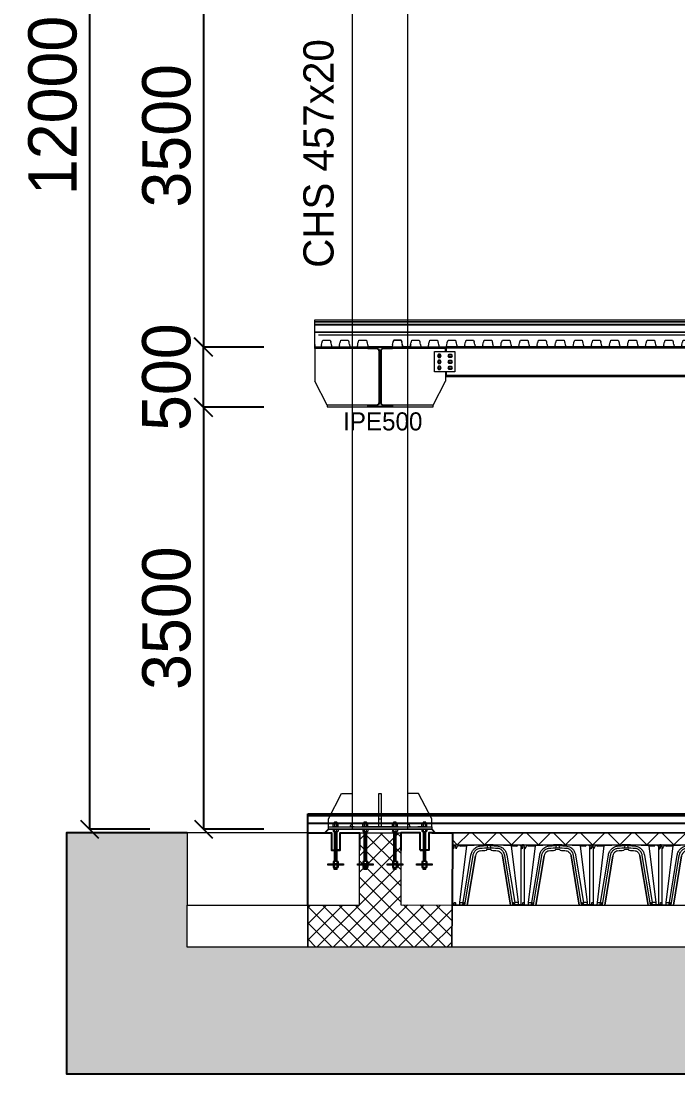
# Model space of a CAD drawing. Header units: millimetres. Extents: x -6949 to 549764, y -83146 to 127128.
# Drawn here: x 262649 to 268094, y 60513 to 69243 of the extents above; entities that cross this region are included whole.
import ezdxf

# ---------------------------------------------------------------- set-up
doc = ezdxf.new("R2010")
doc.units = ezdxf.units.MM
for name, color, linetype, lineweight in [('armatura', 1, 'Continuous', 15), ('bulloni', 5, 'Continuous', 9), ('fonda', 7, 'Continuous', 18), ('iglù', 252, 'Continuous', 9), ('Layer4', 7, 'Continuous', 15), ('piastra', 6, 'Continuous', 18), ('S-BEAM', 5, 'Continuous', 18), ('S-COLS', 7, 'Continuous', 18), ('S-FSTN', 7, 'Continuous', 18), ('S20', 7, 'Continuous', 25), ('SEZIONI acciaio - Steel sections', 7, 'Continuous', 25), ('solaio2', 7, 'Continuous', 9)]:
    doc.layers.add(name, color=color, linetype=linetype, lineweight=lineweight)
doc.layers.add('quote', color=7, linetype='Continuous', lineweight=5, true_color=0x383838)
doc.styles.get("Standard").update_dxf_attribs({"font": ''})
doc.styles.get('Standard').set_extended_font_data('Bahnschrift Light')
doc.dimstyles.new('Q 1_150', dxfattribs={"dimtxt": 400, "dimasz": 150, "dimexe": 0.18, "dimexo": 0.0625, "dimgap": 100, "dimtad": 2, "dimdec": 0, "dimzin": 0, "dimdsep": 46, "dimtxsty": 'Standard', "dimblk": 'OBLIQUE', "dimcen": 0, "dimadec": 0, "dimazin": 0, "dimtfac": 1, "dimtdec": 0, "dimtofl": 0, "dimtmove": 1, "dimatfit": 3, "dimfxl": 500, "dimfxlon": 1, "dimtolj": 1, "dimtzin": 0, "dimarcsym": 1})

# ---------------------------------------------------------------- blocks, each defined once
blk = doc.blocks.new('*U366')
at = {"layer": 'bulloni'}
for p, q in [((-8.7, -0.3), (8.7, 0.7)), ((-6.7, 6.9), (6.7, 6.2)), ((-6.7, 3.2), (6.7, 3.9)), ((-8.7, -6.9), (8.7, -6)), ((-6.7, -3.5), (6.7, -2.8))]:
    blk.add_line(p, q, dxfattribs=at)
blk = doc.blocks.new('*U367')
at = {"color": 0, "linetype": 'ByBlock', "lineweight": -2, "transparency": 16777216}
for p in [(0, 227.5), (0, 210), (0, 192.5), (0, 175), (0, 157.5), (0, 140), (0, 122.5), (0, 105), (0, 87.5), (0, 70), (0, 52.5), (0, 35), (0, 17.5), (0, 0)]:
    blk.add_blockref('*U366', p, dxfattribs=at)
blk = doc.blocks.new('*U368')
at = {"layer": 'bulloni'}
for p, q in [((-8.7, -0.3), (8.7, 0.7)), ((-6.7, 6.9), (6.7, 6.2)), ((-6.7, 3.2), (6.7, 3.9)), ((-8.7, -6.9), (8.7, -6)), ((-6.7, -3.5), (6.7, -2.8))]:
    blk.add_line(p, q, dxfattribs=at)
blk = doc.blocks.new('*U361')
at = {"color": 0, "linetype": 'ByBlock', "lineweight": -2, "transparency": 16777216}
for p in [(0, 227.5), (0, 210), (0, 192.5), (0, 175), (0, 157.5), (0, 140), (0, 122.5), (0, 105), (0, 87.5), (0, 70), (0, 52.5), (0, 35), (0, 17.5), (0, 0)]:
    blk.add_blockref('*U368', p, dxfattribs=at)
blk = doc.blocks.new('*U362')
at = {"layer": 'bulloni'}
for p, q in [((-8.7, -0.3), (8.7, 0.7)), ((-6.7, 6.9), (6.7, 6.2)), ((-6.7, 3.2), (6.7, 3.9)), ((-8.7, -6.9), (8.7, -6)), ((-6.7, -3.5), (6.7, -2.8))]:
    blk.add_line(p, q, dxfattribs=at)
blk = doc.blocks.new('*U363')
at = {"color": 0, "linetype": 'ByBlock', "lineweight": -2, "transparency": 16777216}
for p in [(0, 227.5), (0, 210), (0, 192.5), (0, 175), (0, 157.5), (0, 140), (0, 122.5), (0, 105), (0, 87.5), (0, 70), (0, 52.5), (0, 35), (0, 17.5), (0, 0)]:
    blk.add_blockref('*U362', p, dxfattribs=at)
blk = doc.blocks.new('*U364')
at = {"layer": 'bulloni'}
for p, q in [((-8.7, -0.3), (8.7, 0.7)), ((-6.7, 6.9), (6.7, 6.2)), ((-6.7, 3.2), (6.7, 3.9)), ((-8.7, -6.9), (8.7, -6)), ((-6.7, -3.5), (6.7, -2.8))]:
    blk.add_line(p, q, dxfattribs=at)
blk = doc.blocks.new('*U365')
at = {"color": 0, "linetype": 'ByBlock', "lineweight": -2, "transparency": 16777216}
for p in [(0, 227.5), (0, 210), (0, 192.5), (0, 175), (0, 157.5), (0, 140), (0, 122.5), (0, 105), (0, 87.5), (0, 70), (0, 52.5), (0, 35), (0, 17.5), (0, 0)]:
    blk.add_blockref('*U364', p, dxfattribs=at)
blk = doc.blocks.new('*U395')
at = {"layer": 'bulloni'}
blk.add_lwpolyline([(-15.6, 0), (-7.8, -13.5), (7.8, -13.5), (15.6, 0), (7.8, 13.5), (-7.8, 13.5)], close=True, dxfattribs=at)
for radius in [9, 7.88]:
    blk.add_circle((0, 0), radius, dxfattribs=at)
blk = doc.blocks.new('*U396')
at = {"color": 0, "linetype": 'ByBlock', "lineweight": -2, "transparency": 16777216}
for p in [(0, 0), (0, -50), (0, -100)]:
    blk.add_blockref('*U395', p, dxfattribs=at)
blk = doc.blocks.new('*U393')
at = {"layer": 'bulloni'}
blk.add_lwpolyline([(-15.6, 0), (-7.8, -13.5), (7.8, -13.5), (15.6, 0), (7.8, 13.5), (-7.8, 13.5)], close=True, dxfattribs=at)
for radius in [9, 7.88]:
    blk.add_circle((0, 0), radius, dxfattribs=at)
blk = doc.blocks.new('*U394')
at = {"color": 0, "linetype": 'ByBlock', "lineweight": -2, "transparency": 16777216}
for p in [(0, 0), (0, -50), (0, -100)]:
    blk.add_blockref('*U393', p, dxfattribs=at)
blk = doc.blocks.new('solido h 50')
at = {"linetype": 'Continuous'}
for p, q in [((107.6, 927.3), (108.9, 933.3)), ((107.6, 927.3), (107.6, 927.3)), ((107.6, 927.2), (107.6, 927.3)), ((107.6, 927.2), (107.6, 927.2)), ((107.6, 925.6), (107.6, 927.2)), ((110.2, 934.3), (113.1, 934.3)), ((115.6, 928.1), (114.5, 933.3)), ((117.8, 931.5), (115.8, 928.1)), ((140.9, 931.9), (123.5, 790.9)), ((126.8, 930.8), (126.5, 931.3)), ((140.8, 931.6), (126.8, 930.8)), ((140.9, 931.9), (140.9, 931.9)), ((140.9, 931.9), (140.9, 931.9)), ((140.9, 931.9), (140.9, 931.9)), ((140.9, 931.9), (140.9, 931.9)), ((141.6, 932.6), (141.6, 932.6)), ((150.4, 933.4), (150.3, 933.4)), ((174.8, 934.2), (174.6, 934.2)), ((177, 934.2), (174.7, 934.2)), ((176.1, 934.2), (174.8, 934.2)), ((177, 934.2), (176.1, 934.2)), ((177.3, 934.2), (177, 934.2)), ((177.3, 934.2), (177.3, 934.2)), ((177.3, 934.2), (177.3, 934.2)), ((177.9, 934.2), (177.3, 934.2)), ((177.9, 934.2), (177.3, 934.2)), ((177.9, 934.2), (177.9, 934.2)), ((179, 934.2), (177.9, 934.2)), ((206.9, 934.3), (186.3, 934.3)), ((186.3, 934.3), (206.9, 934.3)), ((190.6, 920.7), (190.6, 920.7)), ((190.6, 920.7), (190.7, 920.7)), ((190.6, 920.7), (190.7, 920.7)), ((190.6, 920.7), (190.6, 920.7)), ((191.4, 921.8), (191.3, 921.3)), ((191.3, 921.3), (191.3, 921.3)), ((191.3, 921.3), (191.3, 921.3)), ((191.6, 922.7), (191.4, 921.9)), ((191.4, 921.9), (191.4, 921.8)), ((191.6, 922.9), (191.6, 922.9)), ((191.6, 922.9), (191.6, 922.7)), ((191.6, 922.9), (191.6, 922.9)), ((191.9, 927.2), (193, 932.3)), ((192.2, 923.6), (192.2, 923.6)), ((200, 934.3), (193.2, 934.3)), ((193.2, 934.3), (193.2, 934.3)), ((199.3, 933), (193.9, 933)), ((200, 934.3), (200, 934.3)), ((200.1, 932.3), (201.2, 927.2)), ((201.5, 922.9), (201.5, 922.9)), ((201.6, 922.7), (201.5, 922.9)), ((201.5, 922.9), (201.5, 922.9)), ((201.7, 921.9), (201.6, 922.7)), ((201.8, 921.6), (201.7, 921.9)), ((201.9, 921.3), (201.8, 921.6)), ((201.9, 921.3), (201.9, 921.3)), ((201.9, 921.3), (201.9, 921.3)), ((202.5, 920.7), (202.6, 920.7)), ((202.6, 920.7), (202.9, 920.7)), ((202.9, 920.7), (202.6, 920.7)), ((242.8, 933.4), (242.8, 933.4)), ((251.6, 932.6), (251.6, 932.6)), ((252.3, 931.9), (252.3, 931.9)), ((252.3, 931.9), (252.3, 931.9)), ((252.3, 931.9), (252.3, 931.9)), ((252.3, 931.9), (252.3, 931.9)), ((252.3, 931.9), (269.6, 790.9)), ((267.8, 930.7), (252.3, 931.6)), ((277.7, 924.7), (274.2, 930.9)), ((277.7, 924.7), (277.7, 924.7)), ((278, 924.7), (279.6, 932.3)), ((278, 924.7), (278, 924.7)), ((278, 924.7), (278, 924.7)), ((278, 924.7), (278, 924.7)), ((280.5, 933), (281.9, 933)), ((282.8, 932.3), (284.5, 924.3)), ((284.5, 924.3), (284.5, 924.4)), ((284.5, 924.4), (284.5, 924.4)), ((286.3, 927.1), (284.7, 924.3)), ((284.8, 924.3), (284.7, 924.3)), ((287.1, 927.3), (286.6, 927.3)), ((287.1, 927.3), (287.1, 927.3)), ((287.1, 784.3), (287.1, 927.3)), ((107.6, 785.4), (107.6, 907.8)), ((151.9, 908.6), (132.4, 790.9)), ((136.8, 785.3), (157.1, 907.8)), ((163, 906.8), (142.7, 784.3)), ((142.7, 784.3), (163, 906.8)), ((151.9, 908.6), (151.9, 908.6)), ((163, 906.8), (163, 906.8)), ((163, 906.8), (163, 906.8)), ((230.2, 906.8), (230.2, 906.8)), ((250.4, 784.3), (230.2, 906.8)), ((230.2, 906.8), (230.2, 906.8)), ((230.2, 906.8), (250.4, 784.3)), ((256.3, 785.3), (236, 907.8)), ((241.2, 908.6), (241.2, 908.6)), ((260.7, 790.9), (241.2, 908.6)), ((123.5, 790.9), (123.4, 784.9)), ((124.4, 790.9), (123.5, 790.9)), ((124.4, 790.9), (132.5, 790.9)), ((131.5, 785.3), (132.5, 790.9)), ((135.3, 790.1), (134.9, 785)), ((137.3, 790.9), (136.2, 790.9)), ((255.9, 790.9), (256.9, 790.9)), ((258.3, 785), (257.8, 790.1)), ((268.7, 790.9), (260.7, 790.9)), ((261.6, 785.3), (260.7, 790.9)), ((268.7, 790.9), (269.6, 790.9)), ((269.6, 790.9), (269.7, 784.9)), ((279.9, 790.1), (279.5, 785)), ((281.8, 790.9), (280.8, 790.9)), ((283.2, 785), (282.7, 790.1)), ((107.6, 785.4), (108.2, 785.4)), ((107.6, 784.9), (107.6, 785.4)), ((108.2, 784.9), (107.6, 784.9)), ((107.6, 784.9), (107.6, 784.9)), ((108.2, 785.4), (108.6, 785.4)), ((108.5, 784.9), (108.2, 784.9)), ((108.5, 784.9), (109.7, 784.9)), ((109.8, 785.4), (108.6, 785.4)), ((112.7, 784.9), (109.7, 784.9)), ((109.8, 785.4), (112.2, 785.4)), ((113.5, 785.4), (112.2, 785.4)), ((113.9, 784.9), (112.7, 784.9)), ((112.8, 784.3), (112.7, 784.9)), ((112.8, 784.3), (114, 784.3)), ((114, 785.4), (113.5, 785.4)), ((113.9, 784.9), (130.1, 784.9)), ((114, 784.3), (113.9, 784.9)), ((123.5, 785.4), (114, 785.4)), ((114, 784.3), (130.1, 784.3)), ((130.1, 784.9), (136.4, 784.9)), ((136.8, 784.3), (130.1, 784.3)), ((136.8, 785.1), (136.8, 784.3)), ((141.1, 784.3), (136.8, 784.3)), ((141.1, 784.3), (142.7, 784.3)), ((252.1, 784.3), (250.4, 784.3)), ((256.5, 784.3), (252.1, 784.3)), ((256.3, 785.3), (256.4, 784.9)), ((256.8, 784.9), (256.4, 784.9)), ((256.4, 784.9), (256.5, 784.3)), ((256.5, 784.3), (256.9, 784.3)), ((287.1, 784.9), (256.8, 784.9)), ((256.8, 784.9), (256.8, 784.9)), ((256.9, 784.3), (256.9, 784.3)), ((263.1, 784.3), (256.9, 784.3)), ((279.3, 784.3), (263.1, 784.3)), ((279.3, 784.3), (280.5, 784.3)), ((286.7, 784.3), (280.5, 784.3)), ((287.1, 784.3), (286.7, 784.3))]:
    blk.add_line(p, q, dxfattribs=at)
for points in [[(173.4, 931, 0.136663), (161.4, 925.6, 0.075513), (156.2, 919.8, 0.069948), (152.9, 912.6, 0.0344), (151.9, 908.6)], [(157.1, 907.8, -0.089518), (159.9, 915.6, -0.08462), (164.5, 921.1, -0.102034), (171.3, 925, -0.039458), (174.2, 925.6)], [(175.1, 919.3, 0.133193), (168.5, 916.4, 0.106303), (164.5, 911.4, 0.076859), (163, 906.8)], [(191.6, 922.9, -0.162784), (192, 923.5, -0.095787), (192.2, 923.6)], [(201, 923.6, -0.128744), (201.2, 923.4, -0.135765), (201.5, 922.9)], [(218, 919.3, -0.115244), (223.8, 917, -0.089496), (227.6, 913.3, -0.111107), (230.2, 906.8)], [(236, 907.8, 0.089518), (233.3, 915.6, 0.08462), (228.7, 921.1, 0.102034), (221.9, 925, 0.039458), (219, 925.6)], [(241.2, 908.6, 0.07966), (238.3, 917.5, 0.08148), (233.1, 924.4, 0.113923), (223.6, 930.1, 0.040821), (219.8, 931)]]:
    blk.add_lwpolyline(points, format="xyb", dxfattribs=at)
for centre, radius, start, end in [((-10694, 899.6), 10801.6, 0.04323, 0.13798), ((110.2, 933), 1.35, 90, 168), ((113.1, 933), 1.35, 12, 90), ((115.7, 928.1), 0.159, 213.856, 328.0392), ((122.1, 929.1), 4.95, 27, 150), ((141.6, 931.9), 0.75, 91.9179, 173.9883), ((141.6, 931.8), 0.75, 91.9181, 173.9882), ((167.2, 680.5), 253.4, 91.6199, 95.8125), ((188.6, 116.1), 818.2, 90.9842, 92.0008), ((196.6, 773.8), 158.8, 91.2231, 98.3969), ((196.6, 773.8), 153.4, 89.9999, 98.3968), ((196.6, 773.8), 147, 92.3342, 98.3969), ((196.6, 773.8), 147, 92.3339, 98.3969), ((196.6, -692.2), 1626.5, 90.3633, 90.6196), ((186.3, 932.8), 1.5, 90, 90.3633), ((190.6, 921.5), 0.75, 276.8301, 347.6969), ((190.6, 921.5), 0.75, 276.7973, 347.7432), ((196.3, 767.4), 156.2, 89.9081, 91.5201), ((193.2, 933), 1.35, 90, 98.8655), ((193.9, 932.1), 0.9, 90, 168), ((196.6, 773.8), 153.4, 81.6032, 90.0001), ((196.8, 763.3), 160.4, 88.5128, 90.0819), ((199.3, 932.1), 0.9, 12, 90), ((200, 933), 1.35, 81.1345, 90), ((196.6, 773.8), 158.8, 81.6031, 88.7768), ((202.6, 921.5), 0.75, 192.2309, 262.2068), ((202.6, 921.5), 0.751, 192.2044, 262.2384), ((196.6, 773.8), 147, 81.6031, 87.5469), ((196.6, 773.8), 147, 81.6031, 87.5469), ((203.8, 90.8), 843.5, 88.01, 89.7898), ((225.9, 680.5), 253.4, 84.1906, 88.3832), ((251.6, 931.9), 0.75, 6.0149, 88.0851), ((251.6, 931.9), 0.75, 6.0148, 88.0852), ((271, 929.1), 3.6, 30, 152.9143), ((277.8, 924.8), 0.15, 213.9796, 339.3171), ((280.5, 932.1), 0.9, 90, 168), ((281.9, 932.1), 0.9, 12, 90), ((284.6, 924.4), 0.15, 200.4704, 330.0115), ((284.6, 924.4), 0.15, 192.0138, 329.9989), ((286.6, 927), 0.3, 90.0075, 149.9931), ((108.2, 906.6), 1.17, 78.7223, 91.1428), ((136.2, 790), 0.9, 90, 175), ((137.3, 790), 0.9, 56.716, 90), ((255.9, 790), 0.9, 90, 123.284), ((256.9, 790), 0.9, 5, 90), ((280.8, 790), 0.9, 90, 175), ((281.8, 790), 0.9, 5, 90), ((131.1, 785.3), 0.452, 269.7718, 350.4703), ((134.8, 785), 0.15, 270, 355), ((136.4, 785.3), 0.45, 270, 324.2654), ((136.4, 785.3), 0.45, 324.2654, 350.6), ((258.4, 785), 0.15, 185, 270), ((262.1, 785.3), 0.452, 189.5297, 270.2282), ((279.3, 785), 0.15, 270, 355), ((283.3, 785), 0.15, 185, 270)]:
    blk.add_arc(centre, radius, start, end, dxfattribs=at)
blk = doc.blocks.new('*U477')
at = {"layer": 'iglù', "linetype": 'Continuous', "xscale": -3.333639676299367, "yscale": 3.333639676299367, "zscale": 3.333639676299367}
blk.add_blockref('solido h 50', (658, -2864.7), dxfattribs=at)
blk = doc.blocks.new('*U478')
at = {"layer": 'S-BEAM', "color": 0, "linetype": 'ByBlock', "lineweight": -2, "transparency": 16777216}
for p in [(0, 0), (570, 0), (1140, 0), (1710, 0), (2280, 0), (2850, 0), (3420, 0), (3990, 0), (4560, 0), (5130, 0), (5700, 0)]:
    blk.add_blockref('*U477', p, dxfattribs=at)
blk = doc.blocks.new('*U487')
at = {"layer": 'Layer4'}
for points in [[(-109.7, 11.3), (-105.8, 27.5), (-44.2, 27.5), (-40.3, 11.3)], [(-35.1, -10), (-33.5, -8.6), (-35.8, 1.1), (-38.2, 10.8), (-40.3, 11.3)], [(35.1, -10), (33.5, -8.6), (35.8, 1.1), (38.2, 10.8), (40.3, 11.3)], [(40.3, 11.3), (44.2, 27.5), (105.8, 27.5), (109.7, 11.3)], [(-35.1, -10), (-30.7, -27.5), (30.7, -27.5), (35.1, -10)]]:
    blk.add_lwpolyline(points, dxfattribs=at)
blk = doc.blocks.new('*U488')
at = {"layer": 'fonda', "color": 0, "linetype": 'ByBlock', "lineweight": -2, "transparency": 16777216}
for p in [(0, 0), (150, 0), (300, 0), (450, 0), (600, 0), (750, 0), (900, 0), (1050, 0), (1200, 0), (1350, 0), (1500, 0), (1650, 0), (1800, 0), (1950, 0), (2100, 0), (2250, 0)]:
    blk.add_blockref('*U487', p, dxfattribs=at)
blk = doc.blocks.new('_Oblique')
at = {"color": 0, "linetype": 'ByBlock', "lineweight": -2}
blk.add_line((-0.5, -0.5), (0.5, 0.5), dxfattribs=at)
blk = doc.blocks.new('*D1078')
at = {"layer": 'Defpoints', "color": 0, "transparency": 16777216}
for p in [(265185.4, 70043.4), (264160.2, 66540.6), (265083.8, 66540.6)]:
    blk.add_point(p, dxfattribs=at)
at = {"layer": 'quote', "color": 0, "lineweight": -2, "transparency": 16777216}
for p, q in [((264660.2, 70043.4), (264160, 70043.4)), ((264160.2, 70043.4), (264160.2, 66540.6)), ((264660.2, 66540.6), (264160, 66540.6))]:
    blk.add_line(p, q, dxfattribs=at)
at = {"layer": 'quote', "color": 0, "lineweight": -2, "transparency": 16777216, "xscale": 150, "yscale": 150, "zscale": 150}
for p, rotation in [((264160.2, 70043.4), 90), ((264160.2, 66540.6), 270)]:
    blk.add_blockref('_Oblique', p, dxfattribs=dict(at, rotation=rotation))
at = {"layer": 'quote', "color": 0, "transparency": 16777216, "insert": (263855.6, 68292), "char_height": 400, "attachment_point": 5, "rotation": 90}
blk.add_mtext('\\A1;3500', dxfattribs=at)
blk = doc.blocks.new('*D1076')
at = {"layer": 'Defpoints', "color": 0, "transparency": 16777216}
for p in [(265185.4, 66040.6), (264160.2, 62543.4), (265224.8, 62543.4)]:
    blk.add_point(p, dxfattribs=at)
at = {"layer": 'quote', "color": 0, "lineweight": -2, "transparency": 16777216}
for p, q in [((264660.2, 66040.6), (264160, 66040.6)), ((264160.2, 66040.6), (264160.2, 62543.4)), ((264660.2, 62543.4), (264160, 62543.4))]:
    blk.add_line(p, q, dxfattribs=at)
at = {"layer": 'quote', "color": 0, "lineweight": -2, "transparency": 16777216, "xscale": 150, "yscale": 150, "zscale": 150}
for p, rotation in [((264160.2, 66040.6), 90), ((264160.2, 62543.4), 270)]:
    blk.add_blockref('_Oblique', p, dxfattribs=dict(at, rotation=rotation))
at = {"layer": 'quote', "color": 0, "transparency": 16777216, "insert": (263855.6, 64292), "char_height": 400, "attachment_point": 5, "rotation": 90}
blk.add_mtext('\\A1;3500', dxfattribs=at)
blk = doc.blocks.new('*D1075')
at = {"layer": 'Defpoints', "color": 0, "transparency": 16777216}
for p in [(264159.8, 66540.6), (265083.8, 66540.6), (265185.4, 66040.6)]:
    blk.add_point(p, dxfattribs=at)
at = {"layer": 'quote', "color": 0, "lineweight": -2, "transparency": 16777216}
for p, q in [((264659.8, 66540.6), (264159.6, 66540.6)), ((264159.8, 66040.6), (264159.8, 66540.6)), ((264659.8, 66040.6), (264159.6, 66040.6))]:
    blk.add_line(p, q, dxfattribs=at)
at = {"layer": 'quote', "color": 0, "lineweight": -2, "transparency": 16777216, "xscale": 150, "yscale": 150, "zscale": 150}
for p, rotation in [((264159.8, 66540.6), 90), ((264159.8, 66040.6), 270)]:
    blk.add_blockref('_Oblique', p, dxfattribs=dict(at, rotation=rotation))
at = {"layer": 'quote', "color": 0, "transparency": 16777216, "insert": (263855.2, 66290.6), "char_height": 400, "attachment_point": 5, "rotation": 90}
blk.add_mtext('\\A1;500', dxfattribs=at)
blk = doc.blocks.new('*U1689')
at = {"layer": 'quote', "true_color": 0xc7c8ca}
h = blk.add_hatch(color=9, dxfattribs=at)
h.dxf.hatch_style = 1
h.paths.add_polyline_path([(100, 500), (38.5, 500), (-100, 500), (-100, 484), (-26.1, 484, -0.414214), (-5.1, 463), (-5.1, 37, -0.414214), (-26.1, 16), (-100, 16), (-100, 0), (100, 0), (100, 16), (26.1, 16, -0.414214), (5.1, 37), (5.1, 463, -0.414214), (26.1, 484), (100, 484)])
blk = doc.blocks.new('*U1690')
at = {"layer": 'quote', "color": 0, "linetype": 'ByBlock', "lineweight": -2, "transparency": 16777216}
blk.add_blockref('*U1689', (0, -8000), dxfattribs=at)
blk = doc.blocks.new('*D2183')
at = {"layer": 'Defpoints', "color": 0, "transparency": 16777216}
for p in [(265083.8, 74543.4), (263215.6, 62543.4), (264410.1, 62543.4)]:
    blk.add_point(p, dxfattribs=at)
at = {"layer": 'quote', "color": 0, "lineweight": -2, "transparency": 16777216}
for p, q in [((263715.6, 74543.4), (263215.4, 74543.4)), ((263215.6, 74543.4), (263215.6, 62543.4)), ((263715.6, 62543.4), (263215.4, 62543.4))]:
    blk.add_line(p, q, dxfattribs=at)
at = {"layer": 'quote', "color": 0, "lineweight": -2, "transparency": 16777216, "xscale": 150, "yscale": 150, "zscale": 150}
for p, rotation in [((263215.6, 74543.4), 90), ((263215.6, 62543.4), 270)]:
    blk.add_blockref('_Oblique', p, dxfattribs=dict(at, rotation=rotation))
at = {"layer": 'quote', "color": 0, "transparency": 16777216, "insert": (262911, 68543.4), "char_height": 400, "attachment_point": 5, "rotation": 90}
blk.add_mtext('\\A1;12000', dxfattribs=at)

msp = doc.modelspace()

# ---------------------------------------------------------------- hatches: boundary and pattern name
h = msp.add_hatch()
h.set_pattern_fill('EARTH', color=23, scale=41, angle=57)
h.set_pattern_definition([(57, (49914.32, -0.46), (-76.5511, 360.14466), [260.35, -260.35]), (57, (49832.44, 52.71), (-76.5511, 360.14466), [260.35, -260.35]), (57, (49750.56, 105.9), (-76.5511, 360.14466), [260.35, -260.35]), (147, (49741, 150.9), (-360.14466, -76.5511), [260.35, -260.35]), (147, (49794.17, 232.79), (-360.14466, -76.5511), [260.35, -260.35]), (147, (49847.34, 314.67), (-360.14466, -76.5511), [260.35, -260.35])])
h.paths.add_polyline_path([(305727.8, 62512.5), (304724.8, 62512.5), (304724.8, 61563), (264024.8, 61563), (264024.8, 62513), (263024.8, 62513), (263024.8, 60513), (301224.8, 60513), (305727.8, 60513)])
at = {"layer": 'fonda'}
h = msp.add_hatch(dxfattribs=at)
h.set_pattern_fill('ANSI37', color=256, scale=30)
h.paths.add_polyline_path([(265453.9, 61913.5), (265024.8, 61913.5), (265024.8, 61913), (265024.8, 61563.4), (266220.9, 61563.4), (266221.8, 61913.3), (265795.7, 61914.4), (265795.7, 62512.9), (265453.9, 62512.9)])
at = {"layer": 'S-BEAM', "true_color": 0xc7c8ca}
h = msp.add_hatch(dxfattribs=at)
h.set_pattern_fill('ANSI37', color=9, scale=50)
h.paths.add_polyline_path([(272524.8, 62513.1), (266224.8, 62513), (266224.8, 62413), (272524.8, 62413.1)])

# ---------------------------------------------------------------- linework, layer by layer
at = {"color": 0, "lineweight": 9}
for points in [[(265083.8, 66764.8), (303665.8, 66764.8), (303665.8, 66748.4), (265083.8, 66748.4)], [(265083.8, 66748.4), (303665.8, 66748.4), (303665.8, 66728.4), (265083.8, 66728.4)]]:
    msp.add_lwpolyline(points, close=True, dxfattribs=at)
msp.add_lwpolyline([(265083.8, 66663.4), (265083.8, 66723.4), (303665.8, 66723.4), (303665.8, 66663.4), (265083.8, 66663.4)], dxfattribs=at)
msp.add_lwpolyline([(265024.8, 62669.8), (303724.8, 62669.8), (303724.8, 62653.4), (265024.8, 62653.4)], close=True)
for points in [[(265024.8, 62593.4), (265024.8, 62653.4), (265024.8, 62653.4)], [(264024.8, 62513), (263024.8, 62513), (263024.8, 60513), (301224.8, 60513), (305727.8, 60513), (305727.8, 62512.5), (304724.8, 62512.5)], [(265024.8, 62513.4), (265024.8, 62593.4), (303724.8, 62593.4)], [(265024.8, 61913.5), (265024.8, 62513), (265194.8, 62513)], [(265270.1, 62369), (265292.8, 62369), (265292.8, 62513)], [(266054.8, 62513), (266224.8, 62513), (266221.9, 61913.3)]]:
    msp.add_lwpolyline(points)
at = {"layer": 'armatura'}
msp.add_lwpolyline([(265113.8, 66640.4), (303644.1, 66640.4)], dxfattribs=at)
at = {"layer": 'bulloni'}
for p, q in [((265246.1, 62599.6), (265244.8, 62598.3)), ((265244.8, 62598.3), (265244.8, 62583)), ((265268.8, 62598.3), (265244.8, 62598.3)), ((265267.5, 62599.6), (265246.1, 62599.6)), ((265268.8, 62598.3), (265267.5, 62599.6)), ((265268.8, 62598.3), (265268.8, 62583)), ((265491.4, 62599.6), (265490.1, 62598.3)), ((265490.1, 62598.3), (265490.1, 62583)), ((265514.1, 62598.3), (265490.1, 62598.3)), ((265512.8, 62599.6), (265491.4, 62599.6)), ((265514.1, 62598.3), (265512.8, 62599.6)), ((265514.1, 62598.3), (265514.1, 62583)), ((265736.7, 62599.6), (265735.4, 62598.3)), ((265735.4, 62598.3), (265735.4, 62583)), ((265759.4, 62598.3), (265735.4, 62598.3)), ((265758.1, 62599.6), (265736.7, 62599.6)), ((265759.4, 62598.3), (265758.1, 62599.6)), ((265759.4, 62598.3), (265759.4, 62583)), ((265982, 62599.6), (265980.7, 62598.3)), ((265980.7, 62598.3), (265980.7, 62583)), ((266004.7, 62598.3), (265980.7, 62598.3)), ((266003.4, 62599.6), (265982, 62599.6)), ((266004.7, 62598.3), (266003.4, 62599.6)), ((266004.7, 62598.3), (266004.7, 62583)), ((265238.5, 62583), (265236, 62581.3)), ((265236, 62565.6), (265236, 62581.3)), ((265238.5, 62564), (265236, 62565.6)), ((265238.5, 62543), (265236, 62541.3)), ((265236, 62541.3), (265236, 62525.6)), ((265238.5, 62524), (265236, 62525.6)), ((265275.1, 62583), (265238.5, 62583)), ((265275.1, 62564), (265238.5, 62564)), ((265238.5, 62543), (265275.1, 62543)), ((265238.5, 62524), (265275.1, 62524)), ((265268.8, 62563), (265244.8, 62563)), ((265244.8, 62524), (265244.8, 62275)), ((265246.4, 62581.3), (265246.4, 62565.6)), ((265246.4, 62541.3), (265246.4, 62525.6)), ((265248.1, 62592.2), (265265.5, 62591.2)), ((265248.1, 62585.5), (265265.5, 62584.6)), ((265250.1, 62595.4), (265263.5, 62594.7)), ((265250.1, 62588.7), (265263.5, 62588)), ((265267.2, 62565.6), (265267.2, 62581.3)), ((265267.2, 62525.6), (265267.2, 62541.3)), ((265268.8, 62275), (265268.8, 62524)), ((265275.1, 62583), (265277.6, 62581.3)), ((265275.1, 62564), (265277.6, 62565.6)), ((265275.1, 62543), (265277.6, 62541.3)), ((265275.1, 62524), (265277.6, 62525.6)), ((265277.6, 62565.6), (265277.6, 62581.3)), ((265277.6, 62541.3), (265277.6, 62525.6)), ((265483.8, 62583), (265481.3, 62581.3)), ((265481.3, 62565.6), (265481.3, 62581.3)), ((265483.8, 62564), (265481.3, 62565.6)), ((265483.8, 62543), (265481.3, 62541.3)), ((265481.3, 62541.3), (265481.3, 62525.6)), ((265483.8, 62524), (265481.3, 62525.6)), ((265520.4, 62583), (265483.8, 62583)), ((265520.4, 62564), (265483.8, 62564)), ((265483.8, 62543), (265520.4, 62543)), ((265483.8, 62524), (265520.4, 62524)), ((265514.1, 62563), (265490.1, 62563)), ((265490.1, 62524), (265490.1, 62275)), ((265491.7, 62581.3), (265491.7, 62565.6)), ((265491.7, 62541.3), (265491.7, 62525.6)), ((265493.4, 62592.2), (265510.8, 62591.2)), ((265493.4, 62585.5), (265510.8, 62584.6)), ((265495.4, 62595.4), (265508.8, 62594.7)), ((265495.4, 62588.7), (265508.8, 62588)), ((265512.5, 62565.6), (265512.5, 62581.3)), ((265512.5, 62525.6), (265512.5, 62541.3)), ((265514.1, 62275), (265514.1, 62524)), ((265520.4, 62583), (265522.9, 62581.3)), ((265520.4, 62564), (265522.9, 62565.6)), ((265520.4, 62543), (265522.9, 62541.3)), ((265520.4, 62524), (265522.9, 62525.6)), ((265522.9, 62565.6), (265522.9, 62581.3)), ((265522.9, 62541.3), (265522.9, 62525.6)), ((265729.1, 62583), (265726.6, 62581.3)), ((265726.6, 62565.6), (265726.6, 62581.3)), ((265729.1, 62564), (265726.6, 62565.6)), ((265729.1, 62543), (265726.6, 62541.3)), ((265726.6, 62541.3), (265726.6, 62525.6)), ((265729.1, 62524), (265726.6, 62525.6)), ((265765.7, 62583), (265729.1, 62583)), ((265765.7, 62564), (265729.1, 62564)), ((265729.1, 62543), (265765.7, 62543)), ((265729.1, 62524), (265765.7, 62524)), ((265759.4, 62563), (265735.4, 62563)), ((265735.4, 62524), (265735.4, 62275)), ((265737, 62581.3), (265737, 62565.6)), ((265737, 62541.3), (265737, 62525.6)), ((265738.7, 62592.2), (265756.1, 62591.2)), ((265738.7, 62585.5), (265756.1, 62584.6)), ((265740.7, 62595.4), (265754.1, 62594.7)), ((265740.7, 62588.7), (265754.1, 62588)), ((265757.8, 62565.6), (265757.8, 62581.3)), ((265757.8, 62525.6), (265757.8, 62541.3)), ((265759.4, 62275), (265759.4, 62524)), ((265765.7, 62583), (265768.2, 62581.3)), ((265765.7, 62564), (265768.2, 62565.6)), ((265765.7, 62543), (265768.2, 62541.3)), ((265765.7, 62524), (265768.2, 62525.6)), ((265768.2, 62565.6), (265768.2, 62581.3)), ((265768.2, 62541.3), (265768.2, 62525.6)), ((265974.4, 62583), (265971.9, 62581.3)), ((265971.9, 62565.6), (265971.9, 62581.3)), ((265974.4, 62564), (265971.9, 62565.6)), ((265974.4, 62543), (265971.9, 62541.3)), ((265971.9, 62541.3), (265971.9, 62525.6)), ((265974.4, 62524), (265971.9, 62525.6)), ((266011, 62583), (265974.4, 62583)), ((266011, 62564), (265974.4, 62564)), ((265974.4, 62543), (266011, 62543)), ((265974.4, 62524), (266011, 62524)), ((266004.7, 62563), (265980.7, 62563)), ((265980.7, 62524), (265980.7, 62275)), ((265982.3, 62581.3), (265982.3, 62565.6)), ((265982.3, 62541.3), (265982.3, 62525.6)), ((265984, 62592.2), (266001.4, 62591.2)), ((265984, 62585.5), (266001.4, 62584.6)), ((265986, 62595.4), (265999.4, 62594.7)), ((265986, 62588.7), (265999.4, 62588)), ((266003.1, 62565.6), (266003.1, 62581.3)), ((266003.1, 62525.6), (266003.1, 62541.3)), ((266004.7, 62275), (266004.7, 62524)), ((266011, 62583), (266013.5, 62581.3)), ((266011, 62564), (266013.5, 62565.6)), ((266011, 62543), (266013.5, 62541.3)), ((266011, 62524), (266013.5, 62525.6)), ((266013.5, 62565.6), (266013.5, 62581.3)), ((266013.5, 62541.3), (266013.5, 62525.6)), ((265238.5, 62275), (265236, 62273.3)), ((265236, 62273.3), (265236, 62257.6)), ((265238.5, 62256), (265236, 62257.6)), ((265275.1, 62275), (265238.5, 62275)), ((265275.1, 62256), (265238.5, 62256)), ((265246.4, 62257.6), (265246.4, 62273.3)), ((265267.2, 62273.3), (265267.2, 62257.6)), ((265275.1, 62275), (265277.6, 62273.3)), ((265275.1, 62256), (265277.6, 62257.6)), ((265277.6, 62273.3), (265277.6, 62257.6)), ((265483.8, 62275), (265481.3, 62273.3)), ((265481.3, 62273.3), (265481.3, 62257.6)), ((265483.8, 62256), (265481.3, 62257.6)), ((265520.4, 62275), (265483.8, 62275)), ((265520.4, 62256), (265483.8, 62256)), ((265491.7, 62257.6), (265491.7, 62273.3)), ((265512.5, 62273.3), (265512.5, 62257.6)), ((265520.4, 62275), (265522.9, 62273.3)), ((265520.4, 62256), (265522.9, 62257.6)), ((265522.9, 62273.3), (265522.9, 62257.6)), ((265729.1, 62275), (265726.6, 62273.3)), ((265726.6, 62273.3), (265726.6, 62257.6)), ((265729.1, 62256), (265726.6, 62257.6)), ((265765.7, 62275), (265729.1, 62275)), ((265765.7, 62256), (265729.1, 62256)), ((265737, 62257.6), (265737, 62273.3)), ((265757.8, 62273.3), (265757.8, 62257.6)), ((265765.7, 62275), (265768.2, 62273.3)), ((265765.7, 62256), (265768.2, 62257.6)), ((265768.2, 62273.3), (265768.2, 62257.6)), ((265974.4, 62275), (265971.9, 62273.3)), ((265971.9, 62273.3), (265971.9, 62257.6)), ((265974.4, 62256), (265971.9, 62257.6)), ((266011, 62275), (265974.4, 62275)), ((266011, 62256), (265974.4, 62256)), ((265982.3, 62257.6), (265982.3, 62273.3)), ((266003.1, 62273.3), (266003.1, 62257.6)), ((266011, 62275), (266013.5, 62273.3)), ((266011, 62256), (266013.5, 62257.6)), ((266013.5, 62273.3), (266013.5, 62257.6)), ((265238.5, 62243), (265236, 62241.3)), ((265236, 62241.3), (265236, 62225.6)), ((265238.5, 62224), (265236, 62225.6)), ((265275.1, 62243), (265238.5, 62243)), ((265275.1, 62224), (265238.5, 62224)), ((265244.8, 62208.6), (265244.8, 62224)), ((265246.1, 62207.3), (265244.8, 62208.6)), ((265268.8, 62208.6), (265244.8, 62208.6)), ((265267.5, 62207.3), (265246.1, 62207.3)), ((265246.4, 62225.6), (265246.4, 62241.3)), ((265248.1, 62221.4), (265265.5, 62222.4)), ((265248.1, 62214.7), (265265.5, 62215.7)), ((265250.1, 62218.2), (265263.5, 62218.9)), ((265250.1, 62211.5), (265263.5, 62212.3)), ((265267.2, 62241.3), (265267.2, 62225.6)), ((265268.8, 62208.6), (265267.5, 62207.3)), ((265268.8, 62208.6), (265268.8, 62224)), ((265275.1, 62243), (265277.6, 62241.3)), ((265275.1, 62224), (265277.6, 62225.6)), ((265277.6, 62241.3), (265277.6, 62225.6)), ((265483.8, 62243), (265481.3, 62241.3)), ((265481.3, 62241.3), (265481.3, 62225.6)), ((265483.8, 62224), (265481.3, 62225.6)), ((265520.4, 62243), (265483.8, 62243)), ((265520.4, 62224), (265483.8, 62224)), ((265490.1, 62208.6), (265490.1, 62224)), ((265491.4, 62207.3), (265490.1, 62208.6)), ((265514.1, 62208.6), (265490.1, 62208.6)), ((265512.8, 62207.3), (265491.4, 62207.3)), ((265491.7, 62225.6), (265491.7, 62241.3)), ((265493.4, 62221.4), (265510.8, 62222.4)), ((265493.4, 62214.7), (265510.8, 62215.7)), ((265495.4, 62218.2), (265508.8, 62218.9)), ((265495.4, 62211.5), (265508.8, 62212.3)), ((265512.5, 62241.3), (265512.5, 62225.6)), ((265514.1, 62208.6), (265512.8, 62207.3)), ((265514.1, 62208.6), (265514.1, 62224)), ((265520.4, 62243), (265522.9, 62241.3)), ((265520.4, 62224), (265522.9, 62225.6)), ((265522.9, 62241.3), (265522.9, 62225.6)), ((265729.1, 62243), (265726.6, 62241.3)), ((265726.6, 62241.3), (265726.6, 62225.6)), ((265729.1, 62224), (265726.6, 62225.6)), ((265765.7, 62243), (265729.1, 62243)), ((265765.7, 62224), (265729.1, 62224)), ((265735.4, 62208.6), (265735.4, 62224)), ((265736.7, 62207.3), (265735.4, 62208.6)), ((265759.4, 62208.6), (265735.4, 62208.6)), ((265758.1, 62207.3), (265736.7, 62207.3)), ((265737, 62225.6), (265737, 62241.3)), ((265738.7, 62221.4), (265756.1, 62222.4)), ((265738.7, 62214.7), (265756.1, 62215.7)), ((265740.7, 62218.2), (265754.1, 62218.9)), ((265740.7, 62211.5), (265754.1, 62212.3)), ((265757.8, 62241.3), (265757.8, 62225.6)), ((265759.4, 62208.6), (265758.1, 62207.3)), ((265759.4, 62208.6), (265759.4, 62224)), ((265765.7, 62243), (265768.2, 62241.3)), ((265765.7, 62224), (265768.2, 62225.6)), ((265768.2, 62241.3), (265768.2, 62225.6)), ((265974.4, 62243), (265971.9, 62241.3)), ((265971.9, 62241.3), (265971.9, 62225.6)), ((265974.4, 62224), (265971.9, 62225.6)), ((266011, 62243), (265974.4, 62243)), ((266011, 62224), (265974.4, 62224)), ((265980.7, 62208.6), (265980.7, 62224)), ((265982, 62207.3), (265980.7, 62208.6)), ((266004.7, 62208.6), (265980.7, 62208.6)), ((266003.4, 62207.3), (265982, 62207.3)), ((265982.3, 62225.6), (265982.3, 62241.3)), ((265984, 62221.4), (266001.4, 62222.4)), ((265984, 62214.7), (266001.4, 62215.7)), ((265986, 62218.2), (265999.4, 62218.9)), ((265986, 62211.5), (265999.4, 62212.3)), ((266003.1, 62241.3), (266003.1, 62225.6)), ((266004.7, 62208.6), (266003.4, 62207.3)), ((266004.7, 62208.6), (266004.7, 62224)), ((266011, 62243), (266013.5, 62241.3)), ((266011, 62224), (266013.5, 62225.6)), ((266013.5, 62241.3), (266013.5, 62225.6))]:
    msp.add_line(p, q, dxfattribs=at)
for points in [[(265191.8, 62256), (265321.8, 62256), (265321.8, 62243), (265191.8, 62243), (265191.8, 62256)], [(265437.1, 62256), (265567.1, 62256), (265567.1, 62243), (265437.1, 62243), (265437.1, 62256)], [(265682.4, 62256), (265812.4, 62256), (265812.4, 62243), (265682.4, 62243), (265682.4, 62256)], [(265927.7, 62256), (266057.7, 62256), (266057.7, 62243), (265927.7, 62243), (265927.7, 62256)]]:
    msp.add_lwpolyline(points, dxfattribs=at)
for centre, radius, start, end in [((265241.2, 62574.1), 8.9, 54.26215, 125.73785), ((265241.2, 62572.9), 8.9, 234.26215, 305.73785), ((265241.2, 62534.1), 8.9, 54.26215, 125.73785), ((265241.2, 62532.9), 8.9, 234.26215, 305.73785), ((265256.8, 62549.9), 33.1, 71.68582, 108.31418), ((265256.8, 62597), 33.1, 251.68582, 288.31418), ((265256.8, 62509.9), 33.1, 71.68582, 108.31418), ((265256.8, 62557), 33.1, 251.68582, 288.31418), ((265272.4, 62574.1), 8.9, 54.26215, 125.73785), ((265272.4, 62572.9), 8.9, 234.26215, 305.73785), ((265272.4, 62534.1), 8.9, 54.26215, 125.73785), ((265272.4, 62532.9), 8.9, 234.26215, 305.73785), ((265486.5, 62574.1), 8.9, 54.26215, 125.73785), ((265486.5, 62572.9), 8.9, 234.26215, 305.73785), ((265486.5, 62534.1), 8.9, 54.26215, 125.73785), ((265486.5, 62532.9), 8.9, 234.26215, 305.73785), ((265502.1, 62549.9), 33.1, 71.68582, 108.31418), ((265502.1, 62597), 33.1, 251.68582, 288.31418), ((265502.1, 62509.9), 33.1, 71.68582, 108.31418), ((265502.1, 62557), 33.1, 251.68582, 288.31418), ((265517.7, 62574.1), 8.9, 54.26215, 125.73785), ((265517.7, 62572.9), 8.9, 234.26215, 305.73785), ((265517.7, 62534.1), 8.9, 54.26215, 125.73785), ((265517.7, 62532.9), 8.9, 234.26215, 305.73785), ((265731.8, 62574.1), 8.9, 54.26215, 125.73785), ((265731.8, 62572.9), 8.9, 234.26215, 305.73785), ((265731.8, 62534.1), 8.9, 54.26215, 125.73785), ((265731.8, 62532.9), 8.9, 234.26215, 305.73785), ((265747.4, 62549.9), 33.1, 71.68582, 108.31418), ((265747.4, 62597), 33.1, 251.68582, 288.31418), ((265747.4, 62509.9), 33.1, 71.68582, 108.31418), ((265747.4, 62557), 33.1, 251.68582, 288.31418), ((265763, 62574.1), 8.9, 54.26215, 125.73785), ((265763, 62572.9), 8.9, 234.26215, 305.73785), ((265763, 62534.1), 8.9, 54.26215, 125.73785), ((265763, 62532.9), 8.9, 234.26215, 305.73785), ((265977.1, 62574.1), 8.9, 54.26215, 125.73785), ((265977.1, 62572.9), 8.9, 234.26215, 305.73785), ((265977.1, 62534.1), 8.9, 54.26215, 125.73785), ((265977.1, 62532.9), 8.9, 234.26215, 305.73785), ((265992.7, 62549.9), 33.1, 71.68582, 108.31418), ((265992.7, 62597), 33.1, 251.68582, 288.31418), ((265992.7, 62509.9), 33.1, 71.68582, 108.31418), ((265992.7, 62557), 33.1, 251.68582, 288.31418), ((266008.3, 62574.1), 8.9, 54.26215, 125.73785), ((266008.3, 62572.9), 8.9, 234.26215, 305.73785), ((266008.3, 62534.1), 8.9, 54.26215, 125.73785), ((266008.3, 62532.9), 8.9, 234.26215, 305.73785), ((265241.2, 62266.1), 8.9, 54.26215, 125.73785), ((265241.2, 62264.9), 8.9, 234.26215, 305.73785), ((265256.8, 62241.9), 33.1, 71.68582, 108.31418), ((265256.8, 62289), 33.1, 251.68582, 288.31418), ((265272.4, 62266.1), 8.9, 54.26215, 125.73785), ((265272.4, 62264.9), 8.9, 234.26215, 305.73785), ((265486.5, 62266.1), 8.9, 54.26215, 125.73785), ((265486.5, 62264.9), 8.9, 234.26215, 305.73785), ((265502.1, 62241.9), 33.1, 71.68582, 108.31418), ((265502.1, 62289), 33.1, 251.68582, 288.31418), ((265517.7, 62266.1), 8.9, 54.26215, 125.73785), ((265517.7, 62264.9), 8.9, 234.26215, 305.73785), ((265731.8, 62266.1), 8.9, 54.26215, 125.73785), ((265731.8, 62264.9), 8.9, 234.26215, 305.73785), ((265747.4, 62241.9), 33.1, 71.68582, 108.31418), ((265747.4, 62289), 33.1, 251.68582, 288.31418), ((265763, 62266.1), 8.9, 54.26215, 125.73785), ((265763, 62264.9), 8.9, 234.26215, 305.73785), ((265977.1, 62266.1), 8.9, 54.26215, 125.73785), ((265977.1, 62264.9), 8.9, 234.26215, 305.73785), ((265992.7, 62241.9), 33.1, 71.68582, 108.31418), ((265992.7, 62289), 33.1, 251.68582, 288.31418), ((266008.3, 62266.1), 8.9, 54.26215, 125.73785), ((266008.3, 62264.9), 8.9, 234.26215, 305.73785), ((265241.2, 62234.1), 8.9, 54.26215, 125.73785), ((265241.2, 62232.9), 8.9, 234.26215, 305.73785), ((265256.8, 62209.9), 33.1, 71.68582, 108.31418), ((265256.8, 62257), 33.1, 251.68582, 288.31418), ((265272.4, 62234.1), 8.9, 54.26215, 125.73785), ((265272.4, 62232.9), 8.9, 234.26215, 305.73785), ((265486.5, 62234.1), 8.9, 54.26215, 125.73785), ((265486.5, 62232.9), 8.9, 234.26215, 305.73785), ((265502.1, 62209.9), 33.1, 71.68582, 108.31418), ((265502.1, 62257), 33.1, 251.68582, 288.31418), ((265517.7, 62234.1), 8.9, 54.26215, 125.73785), ((265517.7, 62232.9), 8.9, 234.26215, 305.73785), ((265731.8, 62234.1), 8.9, 54.26215, 125.73785), ((265731.8, 62232.9), 8.9, 234.26215, 305.73785), ((265747.4, 62209.9), 33.1, 71.68582, 108.31418), ((265747.4, 62257), 33.1, 251.68582, 288.31418), ((265763, 62234.1), 8.9, 54.26215, 125.73785), ((265763, 62232.9), 8.9, 234.26215, 305.73785), ((265977.1, 62234.1), 8.9, 54.26215, 125.73785), ((265977.1, 62232.9), 8.9, 234.26215, 305.73785), ((265992.7, 62209.9), 33.1, 71.68582, 108.31418), ((265992.7, 62257), 33.1, 251.68582, 288.31418), ((266008.3, 62234.1), 8.9, 54.26215, 125.73785), ((266008.3, 62232.9), 8.9, 234.26215, 305.73785)]:
    msp.add_arc(centre, radius, start, end, dxfattribs=at)
at = {"layer": 'fonda'}
for points in [[(265024.8, 62513), (264024.8, 62513), (264024.8, 61913), (265024.8, 61913), (265024.8, 62513)], [(272524.8, 62513), (266224.8, 62513), (266221.9, 61913.3), (272524.8, 61913.5), (272524.8, 62513)]]:
    msp.add_lwpolyline(points, dxfattribs=at)
for points in [[(265453.9, 61913.5), (265453.9, 62512.9), (265795.7, 62512.9), (265795.7, 61914.4), (266221.8, 61913.3), (266220.9, 61563.4), (265024.8, 61563.4), (265024.8, 61913.5)], [(264024.8, 61913), (265024.8, 61913), (265024.8, 61563.4), (264024.8, 61563.4)], [(266221.9, 61913.3), (272524.8, 61913.5), (272524.8, 61563.4), (266220.9, 61563.4)]]:
    msp.add_lwpolyline(points, close=True, dxfattribs=at)
at = {"layer": 'Layer4'}
for points in [[(265083.8, 66561), (265083.8, 66543.4), (265136.3, 66543.4), (265140.6, 66561)], [(265140.6, 66561), (265139, 66562.3), (265141.4, 66572), (265143.8, 66581.7), (265145.8, 66582.2)], [(265145.8, 66582.2), (265149.8, 66598.4), (265211.3, 66598.4), (265215.3, 66582.2)], [(265145.8, 66582.2), (265149.8, 66598.4), (265211.3, 66598.4), (265215.3, 66582.2)], [(265220.5, 66561), (265222.1, 66562.3), (265219.7, 66572), (265217.3, 66581.7), (265215.3, 66582.2)], [(265220.5, 66561), (265224.8, 66543.4), (265286.3, 66543.4), (265290.6, 66561)], [(265290.6, 66561), (265289, 66562.3), (265291.4, 66572), (265293.8, 66581.7), (265295.8, 66582.2)], [(265295.8, 66582.2), (265299.8, 66598.4), (265361.3, 66598.4), (265365.3, 66582.2)], [(265295.8, 66582.2), (265299.8, 66598.4), (265361.3, 66598.4), (265365.3, 66582.2)], [(265370.5, 66561), (265372.1, 66562.3), (265369.7, 66572), (265367.3, 66581.7), (265365.3, 66582.2)], [(265370.5, 66561), (265374.8, 66543.4), (265436.3, 66543.4), (265440.6, 66561)], [(265370.5, 66561), (265374.8, 66543.4), (265436.3, 66543.4), (265440.6, 66561)], [(265440.6, 66561), (265439, 66562.3), (265441.4, 66572), (265443.8, 66581.7), (265445.8, 66582.2)], [(265440.6, 66561), (265439, 66562.3), (265441.4, 66572), (265443.8, 66581.7), (265445.8, 66582.2)], [(265445.8, 66582.2), (265449.8, 66598.4), (265511.3, 66598.4), (265515.3, 66582.2)], [(265445.8, 66582.2), (265449.8, 66598.4), (265511.3, 66598.4), (265515.3, 66582.2)], [(265520.5, 66561), (265522.1, 66562.3), (265519.7, 66572), (265517.3, 66581.7), (265515.3, 66582.2)], [(265520.5, 66561), (265524.8, 66543.4), (265586.3, 66543.4), (265586.3, 66543.4)], [(265729.1, 66561), (265724.8, 66543.4), (265663.3, 66543.4), (265663.3, 66543.4)], [(265729.1, 66561), (265727.5, 66562.3), (265729.9, 66572), (265732.3, 66581.7), (265734.3, 66582.2)], [(265803.8, 66582.2), (265799.8, 66598.4), (265738.3, 66598.4), (265734.3, 66582.2)], [(265809, 66561), (265810.6, 66562.3), (265808.2, 66572), (265805.8, 66581.7), (265803.8, 66582.2)], [(265879.1, 66561), (265874.8, 66543.4), (265813.3, 66543.4), (265809, 66561)]]:
    msp.add_lwpolyline(points, dxfattribs=at)
at = {"layer": 'piastra'}
for p, q in [((265083.8, 66527.4), (265083.8, 66503.4)), ((266165.8, 66503.4), (266165.8, 66527.4)), ((265083.8, 66503.4), (265083.8, 66256.1)), ((266165.8, 66333.4), (266165.8, 66256.1)), ((265185.4, 66059.4), (265083.8, 66256.1)), ((266064.2, 66059.4), (266165.8, 66256.1))]:
    msp.add_line(p, q, dxfattribs=at)
for points in [[(265598.7, 66527.4), (265083.8, 66527.4), (265083.8, 66543.4), (266165.8, 66543.4), (266165.8, 66527.4), (265650.9, 66527.4)], [(265598.7, 66059.4), (265185.4, 66059.4), (265185.4, 66043.4), (266064.2, 66043.4), (266064.2, 66059.4), (265650.9, 66059.4)], [(265196.8, 62563), (265196.8, 62627.9), (265305.6, 62838.5), (265396.3, 62838.5)], [(265196.8, 62563), (265196.8, 62627.9), (265305.6, 62838.5), (265396.3, 62838.5)], [(266052.8, 62563), (266052.8, 62627.9), (265944.1, 62838.5), (265853.3, 62838.5)], [(266052.8, 62563), (266052.8, 62627.9), (265944.1, 62838.5), (265853.3, 62838.5)], [(265614.8, 62627.9), (265634.8, 62627.9)], [(265196.8, 62543), (265196.8, 62563), (266052.8, 62563), (266052.8, 62543)], [(265196.8, 62543), (266052.8, 62543)]]:
    msp.add_lwpolyline(points, dxfattribs=at)
for points in [[(266075.8, 66503.4), (266245.8, 66503.4), (266245.8, 66333.4), (266075.8, 66333.4)], [(265614.8, 62838.5), (265634.8, 62838.5), (265634.8, 62563), (265614.8, 62563)]]:
    msp.add_lwpolyline(points, close=True, dxfattribs=at)
for centre, start, end in [((265396.2, 62563), 89.81819, 180.18181), ((265853.4, 62563), 359.81819, 90.18181)]:
    msp.add_arc(centre, 19.9, start, end, dxfattribs=at)
at = {"layer": 'S-BEAM'}
for p, q in [((272573.8, 66543.4), (266175.8, 66543.4)), ((266175.8, 66503.4), (266175.8, 66543.4)), ((272573.8, 66530.9), (266175.8, 66530.9)), ((266175.8, 66293.4), (266175.8, 66333.4)), ((266175.8, 66305.9), (272573.8, 66305.9)), ((272573.8, 66293.4), (266175.8, 66293.4))]:
    msp.add_line(p, q, dxfattribs=at)
for points in [[(265441.4, 66572), (265443.8, 66581.7)], [(265808.2, 66572), (265805.8, 66581.7)]]:
    msp.add_lwpolyline(points, dxfattribs=at)
at = {"layer": 'S-COLS'}
msp.add_lwpolyline([(265396.3, 74543.4), (265853.3, 74543.4), (265853.3, 62543.4), (265396.3, 62543.4)], close=True, dxfattribs=at)
at = {"layer": 'S-FSTN'}
for p, q in [((265853.3, 62838.5), (265853.3, 62563)), ((265853.3, 62715.7), (265853.3, 62685.7)), ((265346.3, 62543), (265371.3, 62543)), ((265411.3, 62563), (265381.3, 62563)), ((265853.3, 62563), (266052.8, 62563)), ((265968.1, 62563), (265938.1, 62563))]:
    msp.add_line(p, q, dxfattribs=at)
msp.add_lwpolyline([(265196.8, 62563), (265196.8, 62563), (265196.8, 62563), (266052.8, 62563), (266052.8, 62543), (265196.8, 62543), (265196.8, 62543), (265196.8, 62563)], dxfattribs=at)
at = {"layer": 'S20'}
for points in [[(265196.8, 62543), (265166.8, 62513), (265166.8, 62513), (265166.8, 62513), (265220.8, 62513), (265220.8, 62368.3), (265244.8, 62368.3)], [(265292.8, 62369), (265292.8, 62513), (265346.6, 62513), (265453.9, 62513), (265453.9, 62369), (265453.9, 62369), (265453.9, 62369)], [(265956.7, 62369), (265956.7, 62513), (265903.1, 62513), (265795.7, 62513), (265795.7, 62369), (265799.3, 62369), (265799.3, 62369)], [(266052.8, 62543), (266082.8, 62513), (266082.8, 62513), (266082.8, 62513), (266028.7, 62513), (266028.7, 62368.3), (266004.7, 62368.3)]]:
    msp.add_lwpolyline(points, dxfattribs=at)
for points in [[(265292.8, 62369), (265268.8, 62369)], [(265956.7, 62369), (265980.7, 62369)]]:
    msp.add_lwpolyline(points, close=True, dxfattribs=at)
at = {"layer": 'SEZIONI acciaio - Steel sections'}
msp.add_lwpolyline([(265524.8, 66543.4), (265724.8, 66543.4), (265724.8, 66527.4), (265650.9, 66527.4, 0.414214), (265629.9, 66506.4), (265629.9, 66080.4, 0.414214), (265650.9, 66059.4), (265724.8, 66059.4), (265724.8, 66043.4), (265524.8, 66043.4), (265524.8, 66059.4), (265598.7, 66059.4, 0.414214), (265619.7, 66080.4), (265619.7, 66506.4, 0.414214), (265598.7, 66527.4), (265524.8, 66527.4)], format="xyb", close=True, dxfattribs=at)
at = {"layer": 'solaio2'}
for p, q in [((265474.8, 62563), (265774.8, 62563)), ((265474.8, 62563), (265774.8, 62563)), ((265774.8, 62563), (265474.8, 62563)), ((265774.8, 62563), (265474.8, 62563))]:
    msp.add_line(p, q, dxfattribs=at)
for points in [[(265083.8, 66543.4), (265083.8, 66663.4), (274665.8, 66663.4)], [(266224.8, 62513), (272524.8, 62512.6)], [(266224.8, 62413), (272524.8, 62413.1)]]:
    msp.add_lwpolyline(points, dxfattribs=at)

# ---------------------------------------------------------------- block references
for name, p in [('*U396', (266115.8, 66468.4)), ('*U367', (265256.8, 62283.5)), ('*U365', (265502.1, 62283.5)), ('*U363', (265747.4, 62283.5)), ('*U361', (265992.7, 62283.5))]:
    msp.add_blockref(name, p)
at = {"xscale": -1}
msp.add_blockref('*U394', (266205.8, 66468.4), dxfattribs=at)
at = {"layer": 'fonda'}
msp.add_blockref('*U488', (265844.1, 66570.9), dxfattribs=at)
at = {"layer": 'quote'}
msp.add_blockref('*U1690', (265624.8, 74043.4), dxfattribs=at)
at = {"layer": 'S-BEAM'}
msp.add_blockref('*U478', (266524, 62163), dxfattribs=at)

# ---------------------------------------------------------------- texts
at = {"layer": 'quote', "insert": (264988.9, 67197.5), "char_height": 250, "attachment_point": 1, "rotation": 90}
msp.add_mtext_dynamic_manual_height_columns('CHS 457x20', width=2648.947, gutter_width=1, heights=[0], dxfattribs=at)
at = {"layer": 'quote', "insert": (265317.8, 65998.8), "char_height": 150, "attachment_point": 1}
msp.add_mtext_dynamic_manual_height_columns('IPE500', width=854.219, gutter_width=1, heights=[0], dxfattribs=at)

# ---------------------------------------------------------------- dimensions: what is measured, and where the dimension line sits
at = {"layer": 'quote'}
dim = msp.add_linear_dim(base=(263215.6, 62543.4), p1=(265083.8, 74543.4), p2=(264410.1, 62543.4), angle=90, dimstyle='Q 1_150', dxfattribs=at)
dim.commit()
dim.dimension.update_dxf_attribs({"geometry": '*D2183', "text_midpoint": (262911, 68543.4)})
for base, p1, p2, picture, middle in [((264160.2, 66540.6), (265185.4, 70043.4), (265083.8, 66540.6), '*D1078', (263855.6, 68292)), ((264160.2, 62543.4), (265185.4, 66040.6), (265224.8, 62543.4), '*D1076', (263855.6, 64292))]:
    dim = msp.add_linear_dim(base=base, p1=p1, p2=p2, angle=270, text='3500', dimstyle='Q 1_150', dxfattribs=at)
    dim.commit()
    dim.dimension.update_dxf_attribs({"geometry": picture, "text_midpoint": middle})
dim = msp.add_linear_dim(base=(264159.8, 66540.6), p1=(265185.4, 66040.6), p2=(265083.8, 66540.6), angle=90, dimstyle='Q 1_150', dxfattribs=at)
dim.commit()
dim.dimension.update_dxf_attribs({"geometry": '*D1075', "text_midpoint": (264159.8, 66290.6), "dimtype": 160})

doc.saveas('drawing.dxf')
